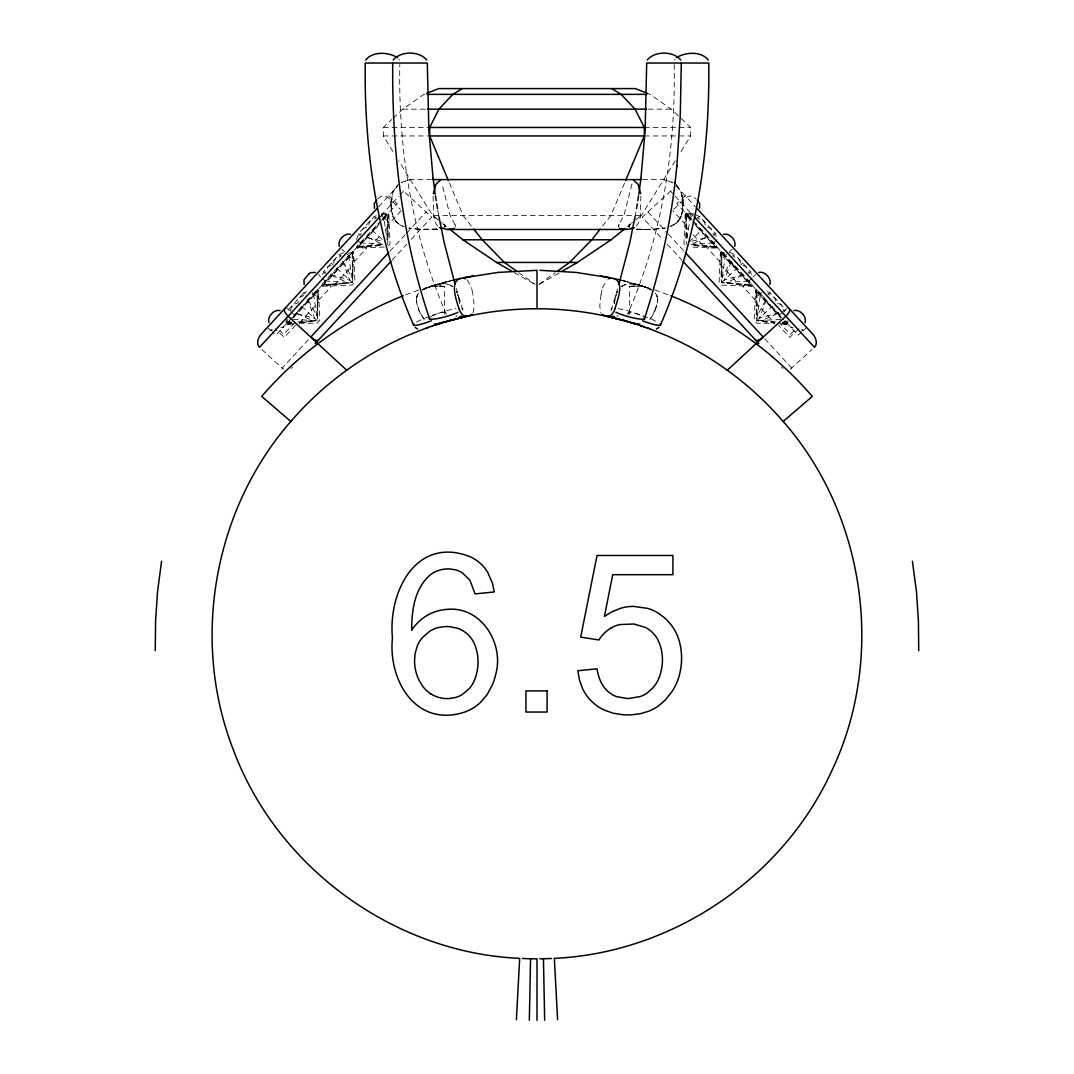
<?xml version="1.0" encoding="UTF-8"?>
<svg xmlns="http://www.w3.org/2000/svg" width="1074" height="1074" viewBox="0 0 1074 1074"><rect width="100%" height="100%" fill="white"/><g stroke="black" fill="none" stroke-linecap="round" stroke-linejoin="round"><path stroke-width="0.75" stroke-dasharray="5 3.75" d="M674.19 64.561C675.828 149.863 661.92 235.824 627.632 314.252M676.445 184.97L681.466 192.702L682.983 204.892A43.927 43.927 0 0 1 682.648 209.967A26.353 26.353 0 0 1 680.876 216.935A16.647 16.647 0 0 1 675.465 223.754L669.76 226.721M391.352 209.967A43.927 43.927 0 0 1 391.03 204.892L392.534 192.702L397.555 184.97M675.761 184.406C686.34 195.106 686.487 219.217 671.062 226.211M293.229 319.34L317.327 320.764L318.293 290.302L317.099 291.591L317.327 320.764L300.076 322.844M353.158 252.041L352.259 253.464L352.487 282.637L322.052 285.778L323.395 284.771L352.487 282.637L353.453 252.162L352.433 251.222L353.668 252.377L354.917 282.1L352.165 285.107L322.415 286.261L321.18 285.12L352.567 251.504M387.647 244.51L388.613 214.035L387.419 215.324L387.15 239.609L384.022 219.002L383.002 218.062L382.076 219.485M391.017 203.792L391.111 200.798A46.706 46.706 0 0 1 391.325 198.301L393.675 189.977L398.239 184.406M299.243 323.261L317.005 323.234L319.77 320.24L318.508 290.504L317.273 289.362L317.998 290.181M388.452 245.745L390.077 243.973L388.828 214.236L387.58 213.095L379.941 214.062M685.937 238.603L686.581 215.324L685.682 213.914L686.353 244.51M721.097 276.743L721.741 253.464L720.842 252.041L721.513 282.637L751.948 285.778L750.605 284.771L721.513 282.637L725.138 257.142L726.158 256.203L752.82 285.12L751.585 286.261L721.835 285.107L719.083 282.1L720.332 252.377L721.567 251.222L720.842 252.041M756.257 314.87L756.901 291.591L756.002 290.181L756.673 320.764L773.924 322.844M293.256 323.824L287.268 324.402L286.02 323.247L286.302 317.099M404.24 226.721C392.238 223.137 389.701 209.094 391.325 198.301M682.983 204.167L681.077 216.33A17.077 15.774 90 0 1 675.465 223.754A17.077 15.774 -90 0 0 681.117 216.344M433.117 196.126L433.654 216.33A17.077 6.538 90 0 0 435.977 223.754L437.803 226.211M685.682 213.914L686.42 213.095L694.059 214.062L686.42 213.095L685.172 214.236L683.923 243.973L685.548 245.745M756.002 290.181L756.727 289.362L755.492 290.504L754.23 320.24L756.995 323.234L774.757 323.261M445.186 226.654L442.998 223.54M780.771 319.34L756.673 320.764L760.285 295.269L761.305 294.33L767.615 301.593L767.024 302.13L765.359 300.774L756.901 291.591L757.922 290.651L761.305 294.33M614.274 303.365L614.878 299.753M614.221 303.835L615.59 296.786M611.025 310.467L617.698 288.436M601.024 294.84L599.762 306.184L600.876 312.762M601.037 294.773L602.339 288.49M635.056 216.693L636.251 210.303M631.002 223.54L628.814 226.654M615.281 298.008L616.194 294.732M287.939 319.072L286.02 323.247M323.65 271.4L324.925 273.736L328.147 266.54L333.155 264.808L334.47 259.666L341.384 255.894L338.954 254.807L323.65 271.4L322.052 275.911M631.968 184.07L623.927 215.404L618.986 224.708M615.603 296.719L616.355 294.236M602.541 287.738L606.77 279.79M417.007 296.317L416.779 297.055L417.638 294.907C414.685 303.177 418.927 311.849 423.599 318.669A13.398 12.378 66.9 0 0 424.217 319.461M731.219 261.694L724.225 280.139L743.168 274.649M766.38 299.834L759.385 318.266L778.328 312.776L767.024 302.13M356.675 239.287L358.81 233.273L374.114 216.68L378.491 214.706M629.136 225.084L629.337 227.594M444.663 227.594L444.864 225.084M655.355 309.607L657.463 302.197A14.11 13.291 -66.6 0 0 657.449 297.82M655.288 309.782L650.401 318.669A13.398 12.378 -66.9 0 1 649.783 319.461M384.358 246.98L357.575 248.134L356.34 246.993L379.525 222.251M616.932 292.705L617.55 291.296M624.518 183.13L610.972 215.404L602.595 226.077M617.013 292.477L617.362 291.685M291.927 323.69L287.04 324.2L289.389 321.059M322.375 283.831L323.395 284.771L352.259 253.464L351.238 252.524L348.419 253.477M357.535 245.691L358.555 246.631L381.807 245.396L357.212 247.651L378.947 224.506L377.927 223.567M674.66 60.09L675.076 59.204M316.078 290.651L317.099 291.591L306.976 302.13L306.385 301.593L307.62 299.834L317.407 289.631M383.002 218.062L387.58 213.095M473.124 312.762L474.252 306.385L473.084 295.444M716.788 247.651L692.193 245.396L715.445 246.631C716.626 248.295 718.734 246.094 716.425 248.134L689.642 246.98M721.741 253.464L730.199 262.633L722.01 277.736L721.741 253.464L722.762 252.524L725.581 253.477M765.359 300.774L757.17 315.863L756.901 291.591M715.19 233.273L713.915 235.595L710.706 228.4L705.685 226.681L704.369 221.539L697.469 217.754L699.886 216.68L715.19 233.273L717.325 239.301M750.35 271.4L749.075 273.736L745.853 266.54L740.845 264.808L739.53 259.666L732.616 255.894L735.046 254.807L750.35 271.4L751.948 275.924M381.565 214.142L386.398 214.384L387.419 215.324L382.666 220.036M675.291 160.778L641.447 215.404L637.647 218.452M681.01 151.555L690.676 135.955L690.676 127.457L671.237 109.159L650.038 94.364L646.36 92.928M292.544 317.783L301.646 306.305L306.976 302.13M293.699 316.387L305.419 303.673M628.881 225.58L629.512 224.708A1.92 1.92 0 0 0 628.894 226.909M650.32 318.763C654.334 315.326 659.302 298.693 657.395 297.834L656.362 294.907L657.207 297.015L656.993 296.317M457.094 315.528L455.859 316.776M636.197 226.211L638.023 223.728A17.077 6.538 -90 0 0 640.359 216.344L640.883 196.126M377.941 199.012C385.754 189.48 394.561 205.241 400.347 209.202M378.558 206.852L397.823 185.95M303.794 292.933L288.503 309.527L289.779 311.863L292.987 304.667L297.995 302.935L299.31 297.807L306.224 294.021L303.794 292.933L309.634 290.316M380.867 215.686L398.951 196.072M400.078 194.837L403.475 191.159M287.268 324.402L289.805 321.636M293.041 318.132L318.508 290.504M322.415 286.261L353.668 252.377M357.575 248.134L377.498 226.52M383.056 220.506L388.828 214.236M295.484 325.301L284.341 337.37L274.998 328.738M401.179 210.652L389.822 222.976L381.632 215.418M299.391 323.086L318.347 302.532M334.39 285.134L353.507 264.392M369.55 246.993L380.854 234.75M385.136 230.105L388.667 226.265M261.881 349.506L282.1 368.154L310.748 337.075M389.889 251.235L405.717 234.065M406.845 232.843L426.069 211.994M392.064 260.217L406.791 244.241M411.329 239.327L431.721 217.203L402.965 190.689M294.92 322.482L283.684 334.323L279.965 330.792M794.035 330.792L790.316 334.323L779.08 322.482M392.99 151.555L383.324 135.955L383.324 127.457L391.835 119.456M393.044 118.301L402.763 109.159L423.962 94.364L427.64 92.928M671.035 190.689L642.279 217.203L662.671 239.327M685.293 195.844L676.821 203.657L781.697 317.407M673.653 209.202C679.439 205.241 688.246 189.48 696.059 199.012M685.991 214.088L686.286 213.364M686.286 214.572L686.877 214.021L696.059 217.27M691.924 219.485L690.998 218.062L689.978 219.002L686.85 239.609L686.581 215.324L687.602 214.384L692.435 214.142M686.581 215.324L687.467 215.834L687.602 214.384M687.467 215.834L688.77 216.21L688.058 215.297M691.334 220.036L689.159 217.686L690.998 218.062M692.368 215.418L684.178 222.976L672.821 210.652M696.073 223.567L695.053 224.506L715.445 246.631L716.465 245.691L694.475 222.251M689.065 241.999L702.034 230.037M715.445 246.631L691.28 244.402L708.008 236.522M713.082 242.012L712.062 242.966L691.28 244.402M717.002 239.784L707.632 248.416L719.338 261.116L732.199 249.235M716.183 246.993L716.465 245.691M716.64 247.329L717.378 247.101M721.151 252.229L721.433 251.504M721.446 252.699L722.762 252.524L726.158 256.203M730.199 262.633L731.864 264.003L732.455 263.452M731.864 264.003L733.878 265.13M751.625 283.831L750.605 284.771L736.173 269.118L734.871 267.265L735.462 266.714M721.513 282.637L737.194 268.178M740.845 264.808L742.698 263.103M748.242 280.153L747.222 281.093L726.44 282.529L742.147 275.588M752.149 277.924L742.792 286.557L754.498 299.243L763.856 290.611M753.33 276.837L755.666 274.689M756.297 290.356L756.593 289.631M756.606 290.826L757.922 290.651M781.456 317.783L771.333 307.245L770.031 305.392L770.622 304.841M756.673 320.764L772.354 306.305M778.905 315.031L779.496 314.481L778.328 312.776M779.496 315.031L783.134 311.675M784.342 310.561L787.98 307.218M780.301 316.387L779.496 314.481M782.073 323.69L786.96 324.2L785.322 321.985L785.926 321.435L787.98 323.247L787.712 317.099M782.449 322.724L785.765 322.898L786.786 321.958L786.061 319.072M780.744 323.824L786.732 324.402L787.98 323.247M799.002 328.738L789.645 337.37L778.516 325.301M801.754 331.879L798.116 335.222L782.785 318.589M802.963 330.752L806.601 327.409M790.276 369.174L812.119 349.506M291.551 322.724L288.235 322.898L287.214 321.958L288.933 320.656M786.074 322.146L785.309 322.844A32.153 25.078 -43.5 0 1 783.617 322.16M786.249 322.348L785.483 323.046A33.093 25.816 -43.5 0 1 783.376 322.213M791.847 368.194L763.252 337.075M627.525 226.587L630.062 224.547M631.754 222.962L632.492 222.385M635.472 220.063L641.447 215.404L432.553 215.404L398.709 160.778M621.591 286.369L626.558 284.167L632.989 283.805M539.041 284.234L555.352 272.608M621.309 286.583L624.249 284.905A17.721 16.741 -78.1 0 1 628.948 283.791L634.667 284.033M422.887 289.725L425.465 288.315M290.987 368.395L292.652 367.415M432.929 285.536L422.525 289.953L430.285 286.382M539.524 284.234L562.279 271.158M425.613 288.248L450.382 280.824M338.954 254.807L344.794 252.189M770.206 292.933L767.776 294.021L774.69 297.807L776.005 302.935L781.013 304.667L784.221 311.863L785.497 309.527L770.206 292.933L764.366 290.316M777.308 313.729L761.587 320.67L776.099 322.012M422.525 289.953C431.01 286.1 443.2 280.22 452.409 286.369M289.98 321.703L289.04 321.811M290.061 321.784L289.121 321.824M405.596 294.853L419.249 289.913M377.941 217.27L386.398 214.384M430.379 286.342L431.761 285.885M433.238 285.442L435.547 284.811M433.627 285.335L436.876 284.503M270.688 330.148L272.286 329.705M270.661 330.416L272.232 329.973M692.059 241.247L706.987 237.461M435.668 284.785L438.944 284.1M280.932 327.718L283.643 326.805M410.362 179.6L401.448 182.392L410.362 179.6L431.345 179.6M282.529 327.328L283.335 327.14M448.033 281.401L451.04 280.703M439.333 284.033L442.622 283.697M784.732 322.025L785.671 321.717M629.377 314.051L629.377 286.583L641.728 286.543A83.262 83.262 0 0 1 651.502 288.919A80.966 80.966 0 0 0 640.909 286.342M439.696 283.966L440.89 283.818M784.96 321.811L784.02 321.703M784.879 321.824L783.939 321.784M437.83 229.487L416.484 229.098L408.778 228.01L421.169 229.38L437.454 229.044M358.555 246.631L382.72 244.402L365.992 236.522M629.377 286.583L635.983 285.979A28.313 28.313 0 0 0 629.377 286.57A29.589 29.589 0 0 1 637.62 286.073M288.235 322.898L291.457 322.603M297.901 322.012L312.413 320.67L295.672 312.776M444.623 314.051L444.623 286.583L432.272 286.543A83.262 83.262 0 0 0 422.498 288.919A80.966 80.966 0 0 1 433.091 286.342M436.984 229.084L426.485 229.487M323.395 284.771L346.647 283.523M299.861 322.281L311.487 321.663M442.461 283.711L445.066 283.778A17.721 16.741 78.1 0 1 449.778 284.878L452.691 286.583M402.763 109.159L425.787 109.159M648.213 109.159L671.237 109.159M383.324 127.457L429.681 127.457M644.319 127.457L677.439 127.457M679.09 127.457L690.676 127.457M383.324 135.955L429.681 135.955M644.319 135.955L677.439 135.955M679.09 135.955L690.676 135.955M642.655 179.6L663.638 179.6L672.552 182.392L663.638 179.6M636.17 229.487L655.247 229.259L665.222 228.01L647.515 229.487L636.546 229.044M647.166 229.487L637.016 229.084M727.353 283.523L750.605 284.771M762.513 321.663L774.139 322.281M382.72 244.402L361.938 242.966L360.918 242.012M444.623 286.583L438.017 285.979A28.313 28.313 0 0 1 444.623 286.57A29.589 29.589 0 0 0 436.38 286.073M782.543 322.603L785.765 322.898M633.244 283.831L636.694 284.409M289.268 322.025L288.329 321.717M632.895 283.791L634.304 283.966M635.056 284.1L638.332 284.785M636.801 284.435L639.715 285.147M622.96 280.703L625.967 281.401M790.357 326.805L793.068 327.718M623.618 280.824L643.715 286.382M790.665 327.14L791.471 327.328M638.453 284.811L640.695 285.416M367.013 237.461L381.941 241.247M330.832 274.649L349.775 280.139L342.781 261.694M296.692 313.729L314.615 318.266L307.62 299.834M626.666 281.549L645.112 286.879M801.714 329.705L803.312 330.148M801.768 329.973L803.339 330.416M641.071 285.536L651.475 289.953L646.655 287.483M654.751 289.913L668.404 294.853M643.809 286.409L646.494 287.416M645.192 286.906L651.113 289.725M283.724 369.174L282.153 368.194M641.809 285.751L651.475 289.953M331.853 275.588L347.56 282.529L326.778 281.093L325.758 280.153M374.114 216.68L376.531 217.754L369.631 221.539L368.315 226.681L363.294 228.4L360.085 235.595L358.81 233.273M695.509 214.706L699.886 216.68M729.206 252.189L735.046 254.807M391.017 204.167L392.923 216.33A17.077 15.774 -90 0 0 398.535 223.754L402.938 226.211M514.258 272.608L535.738 284.959M781.348 367.415L783.013 368.395M518.648 272.608L534.959 284.234M438.528 220.063L432.553 215.404L436.353 218.452M441.508 222.385L442.246 222.962M443.938 224.547L446.475 226.587M467.257 279.817L471.459 287.738M618.141 316.776L616.906 315.528M287.926 322.146L288.691 322.844A32.153 25.078 43.5 0 0 290.383 322.16M287.751 322.348L288.517 323.046A33.093 25.816 43.5 0 0 290.624 322.213M785.067 320.656L785.926 321.435M388.707 195.844L397.179 203.657L275.884 335.222L272.246 331.879M371.966 230.037L384.935 241.999M356.998 239.784L366.368 248.416L354.662 261.116L341.8 249.235M347.842 256.203L348.862 257.142L351.99 277.736L343.801 262.633M331.302 263.103L333.155 264.808M336.806 268.178L352.487 282.637M318.334 274.689L320.67 276.837M321.851 277.924L331.208 286.557L319.502 299.243L310.144 290.611M312.695 294.33L313.715 295.269L316.83 315.863L308.641 300.774M301.646 306.305L317.327 320.764M286.02 307.218L289.658 310.561M290.866 311.675L294.504 315.031M267.399 327.409L271.037 330.752M688.77 216.21L689.75 217.136M676.177 185.95L695.442 206.852M670.525 191.159L673.922 194.837M675.049 196.072L693.133 215.686M685.172 214.236L690.944 220.506M696.502 226.52L716.425 248.134M720.332 252.377L751.585 286.261M755.492 290.504L780.959 318.132M784.195 321.636L786.732 324.402M685.333 226.265L688.864 230.105M693.146 234.75L704.45 246.993M720.493 264.392L739.61 285.134M755.653 302.532L774.609 323.086M647.931 211.994L667.155 232.843M668.283 234.065L684.111 251.235M667.209 244.241L681.936 260.217M768.581 303.673L770.031 305.392M733.435 265.547L734.871 267.265M688.327 216.626L689.159 217.686M471.405 226.077L463.028 215.404L449.482 183.13M784.611 321.059L785.322 321.985M423.68 318.763L418.967 310.386L416.537 302.197A14.11 13.291 66.6 0 1 416.551 297.82M455.014 224.708L450.073 215.404L442.032 184.07M398.924 59.204L399.34 60.09M456.45 291.296L457.068 292.705M456.638 291.685L456.987 292.477M457.806 294.732L458.397 296.719M457.645 294.236L458.719 298.008M446.368 314.252C412.08 235.824 398.172 149.863 399.81 64.561M456.302 288.436L462.975 310.467M458.41 296.786L459.726 303.365M471.661 288.49L472.775 293.685M682.178 195.267L682.675 198.247M459.122 299.753L459.779 303.835M437.749 210.303L438.944 216.693M472.829 293.967L473.043 295.229M387.419 215.324L388.063 238.603M352.259 253.464L352.903 276.743M317.099 291.591L317.743 314.87M682.983 203.04L682.889 200.798A46.706 46.706 0 0 0 682.675 198.301M461.498 308.238A17.533 2.739 -16.1 0 1 462.182 310.01M430.419 317.031A17.533 2.739 -16.1 0 1 455.94 308.627M416.605 322.16A17.399 2.417 -20.7 0 1 437.615 313.662A17.399 2.417 -20.7 0 1 444.851 314.199M629.149 314.199A17.399 2.417 20.7 0 1 636.385 313.662A17.399 2.417 20.7 0 1 657.395 322.16M611.818 310.01A17.533 2.739 16.1 0 1 612.502 308.238M618.06 308.627A17.533 2.739 16.1 0 1 643.581 317.031M655.127 293.054A14.19 13.385 -66.4 0 1 657.221 296.249M416.779 296.249A14.19 13.385 66.4 0 1 418.887 293.054M398.535 223.754A17.077 15.774 90 0 1 392.883 216.344M628.881 226.909A1.933 1.786 -90 0 1 629.458 224.627M455.04 224.627A1.933 0.738 -90 0 1 455.269 226.909M444.542 224.627A1.933 1.786 -90 0 1 445.119 226.909M416.605 297.78L416.779 297.055L416.618 297.726M446.609 281.737L435.776 284.691L451.456 280.596L446.609 281.737M627.391 281.737L622.544 280.596L627.391 281.737M618.96 224.627A1.933 0.738 90 0 0 618.731 226.909A1.933 0.738 -90 0 1 618.96 224.627"/><path stroke-width="1.5" d="M437.722 323.717L444.623 321.717L444.059 322.267M681.278 63.03L680.298 114.891L676.848 166.228M155.274 650.656L155.582 620.718L157.529 591.761L161.583 561.205M529.334 1020.233L530.556 958.787L522.394 958.491M516.393 1019.75L519.668 958.357C393.876 952.88 276.662 867.322 233.112 749.182C190.595 639.809 213.86 508.821 291.43 420.766M644.373 318.911C658.845 274.716 669.464 229.218 675.009 183.023L675.076 182.499M640.869 178.888L645.112 130.504L646.709 63.03L708.759 63.03C710.008 152.441 696.368 242.711 660.443 325.046M675.009 183.023L676.902 165.799M433.359 193.696L435.856 184.406L440.877 179.6M638.815 194.152L640.923 178.365M636.506 208.678L637.271 203.845M637.795 200.61L638.56 195.763M635.056 216.693L629.74 242.899L619 284.113M699.523 208.262L699.724 203.604L697.321 200.395M734.683 246.389C736.764 240.442 729.649 232.722 723.54 234.307M769.843 284.529C771.924 278.569 764.795 270.849 758.7 272.447M805.003 322.656C807.071 316.709 799.955 308.99 793.861 310.574M615.214 308.023C617.402 299.485 624.236 284.462 615.174 278.972M625.565 180.647L644.319 135.955L644.319 127.457L635.07 109.159L621.175 94.364L611.724 88.592M365.697 60.09C372.651 50.921 388.546 52.035 397.608 57.674M393.178 60.09C400.562 50.787 419.451 50.787 426.821 60.09M647.179 60.09C654.549 50.787 673.438 50.787 680.822 60.09M448.435 180.647L429.681 135.955L429.681 127.457L438.93 109.159L452.825 94.364L462.276 88.592M600.191 229.124L591.814 239.784L569.623 262.432L557.393 271.158M308.694 274.125L310.641 272.621L315.3 272.447M308.869 273.937L303.969 279.858L304.157 284.529M376.679 200.395L374.276 203.604L374.477 208.262M377.43 208.074L261.6 333.705C258.364 337.115 255.746 343.385 259.505 347.318L379.726 216.908M310.748 337.075L388.761 252.457M315.138 343.653L390.923 261.452M472.09 314.212L470.936 315.125M459.954 317.313L458.598 318.132M461.162 316.159L459.873 317.38L461.041 316.32M727.326 370.194L785.846 316.239A8.001 2.886 -42.7 0 0 789.35 308.99M783.201 421.464L812.28 396.387A363.415 363.415 0 0 0 772.152 356.675M658.886 327.382L656.402 329.087M562.279 271.158L577.436 262.432L611.079 239.784L624.356 229.124M676.392 57.674C685.454 52.035 701.349 50.921 708.303 60.09M634.452 227.621L628.652 229.38L620.45 228.601A56.573 21.641 -90 0 1 619.617 228.252M470.774 315.206L449.482 320.696M451.617 319.528L449.442 320.495M608.354 278.703L610.287 278.166M403.206 295.793C366.368 310.359 331.933 331.02 301.74 356.675A363.415 363.415 0 0 0 261.72 396.387L290.799 421.464M426.714 93.29L438.662 88.592L635.338 88.592L647.286 93.29M609.468 315.877L606.192 316.159M448.999 320.67L446.005 321.717L464.465 316.911M608.864 278.475L609.67 278.247M425.479 328.416L408.16 335.316A325.046 325.046 0 0 0 290.812 421.478M425.935 328.255L428.378 327.382M427.197 327.798L432.312 326.013M447.214 321.314L448.677 320.925M432.419 325.972L433.977 325.449M447.053 321.368L446.22 321.65M434.097 325.409L437.011 324.455M434.339 325.328L435.077 325.086M435.856 324.831L436.688 324.563M436.782 324.523L437.561 324.281M437.319 324.348L439.924 323.529M437.923 324.16L441.253 323.113M439.816 323.556L441.092 323.167M445.791 321.784L444.784 322.052M441.092 323.167L441.911 322.885M441.589 323.005L443.669 322.415M448.945 320.844L449.63 320.656M450.556 320.388L451.55 320.119M451.134 320.24L452.516 319.864M453.51 319.596L454.248 319.394M454.007 319.461L454.933 319.22M454.638 319.3L455.322 319.126M455.175 319.153L455.913 318.965M456.182 318.897L456.638 318.777M452.584 280.327L461.135 278.327M455.47 319.112L469.096 315.89M460.733 278.408C449.711 281.012 455.779 298.934 458.826 308.144M468.492 316.038C513.479 306.332 560.521 306.332 605.508 316.038M463.471 277.83L497.987 272.42L537 270.312L537 308.574M463.78 277.763L473.178 275.964M467.848 316.159L464.586 315.904M461.565 278.26L463.055 278.139M436.93 323.824L435.319 323.945A19.09 17.587 66.6 0 1 434.326 323.959M551.606 958.491L539.819 958.814M427.17 94.364L646.83 94.364M427.425 109.159L646.575 109.159M429.681 127.457L644.319 127.457M429.681 135.955L644.319 135.955M433.252 179.6L640.748 179.6M439.548 227.621L447.549 229.487L626.451 229.487M449.644 229.124L462.921 239.784L611.079 239.784M462.921 239.784L496.564 262.432L577.436 262.432M447.549 229.487L453.55 228.601A56.573 21.641 -90 0 0 454.383 228.252M610.945 278.139L612.435 278.26M530.556 958.76L537 958.827L537 1020.3M539.994 270.326L576.013 272.42L610.529 277.83M463.713 278.166L465.646 278.703M637.07 323.824L638.681 323.945A19.09 17.587 -66.6 0 0 639.674 323.959M636.278 323.717L630.908 322.576M350.46 234.307C344.351 232.722 337.236 240.442 339.317 246.389M280.139 310.574C274.045 308.99 266.929 316.709 268.997 322.656M612.892 278.327L615.026 278.918M600.822 275.964L610.22 277.763M464.33 278.247L465.069 278.448M613.966 278.569L621.416 280.327M603.226 315.206L618.181 318.991M605.817 316.092L617.953 318.938M604.904 315.89L624.37 320.656M632.089 322.885L633.996 323.502M616.825 318.642L617.644 318.857M618.517 319.085L620.463 319.596M609.535 316.911L627.78 321.65M620.235 319.528L621.027 319.743M621.859 319.958L622.866 320.24M622.45 320.119L623.444 320.388M630.774 322.536L630.196 322.375M630.545 322.469L629.646 322.213M630.465 322.455L632.411 323.005M624.92 320.804L627.122 321.421L626.129 321.153M625.001 320.67L626.424 321.233M626.921 321.381L627.713 321.609M627.364 321.502L629.941 322.267M632.747 323.113L633.579 323.368M633.472 323.341L634.385 323.623M633.861 323.462L636.479 324.281M634.412 323.636L635.526 323.986M636.184 324.187L637.553 324.63M637.849 324.724L641.003 325.771M639.903 325.409L640.668 325.664M640.856 325.731L641.581 325.972M641.393 325.905L642.588 326.321M641.796 326.053L644.521 326.993M643.38 326.59L644.145 326.858M644.467 326.966L648.266 328.322M646.964 327.852L647.649 328.107M648.521 328.416L648.065 328.255M648.683 328.483L650.226 329.047M650.079 328.993L665.84 335.316A325.046 325.046 0 0 1 783.147 421.478M670.794 295.793C707.632 310.359 742.067 331.02 772.26 356.675M624.558 320.495L622.383 319.528M633.123 179.6L638.144 184.406L640.641 193.696M417.598 329.087L415.114 327.382M496.564 262.432L511.721 271.158M612.838 316.159L615.402 318.132L612.959 316.32M603.064 315.125L601.91 314.212M614.046 317.313L615.415 318.159M516.607 271.158L504.377 262.432L482.186 239.784L473.809 229.124M346.674 370.194L288.154 316.239A8.001 2.886 42.7 0 1 284.65 308.99M696.57 208.074L812.4 333.705C815.851 337.088 818.052 343.868 814.495 347.318L694.274 216.908M685.239 252.457L763.252 337.075M683.077 261.452L758.862 343.653M782.57 420.766C865.993 515.064 885.862 658.818 831.115 772.206C781.953 878.76 671.559 953.014 554.332 958.357L557.607 1019.75M413.557 325.046C377.632 242.711 363.992 152.441 365.241 63.03L427.291 63.03L428.888 130.504L433.131 178.888M429.627 318.911C401.676 236.71 391.929 149.541 392.722 63.03M455 284.113L444.26 242.899L438.944 216.693M435.44 195.763L436.205 200.61M436.729 203.845L437.494 208.678M433.077 178.365L435.185 194.152M912.417 561.205L916.471 591.761L918.418 620.718L918.726 650.656M543.444 958.787L544.666 1020.233M644.789 318.253A17.533 2.739 16.1 0 1 634.815 318.226A17.533 2.739 16.1 0 1 615.872 312.306M660.067 324.039A17.399 2.417 20.7 0 1 642.521 320.764M431.479 320.764A17.399 2.417 -20.7 0 1 413.933 324.039M458.128 312.306A17.533 2.739 -16.1 0 1 439.185 318.226A17.533 2.739 -16.1 0 1 429.211 318.253M615.295 308.332A13.425 5.142 -76.1 0 1 609.508 315.971M464.492 315.971A13.425 5.142 76.1 0 1 458.705 308.332M318.481 340.176A7.545 3.034 42.7 0 1 310.775 337.048M763.225 337.048A7.545 3.034 -42.7 0 1 755.519 340.176M610.744 628.223A35.039 35.039 0 0 0 598.916 639.97L580.698 637.11L597.037 555.473L672.915 555.473L672.915 574.684L612.73 574.684L604.434 616.395L611.455 612.005L620.49 608.3A45.618 45.618 0 0 1 633.579 606.38L647.837 608.421A43.698 43.698 0 0 1 658.362 613.227L664.094 617.469A52.344 52.344 0 0 1 669.344 622.705L670.928 624.612A47.551 47.551 0 0 1 677.157 635.123C682.809 648.709 682.836 664.336 678.459 678.285A56.251 56.251 0 0 1 672.082 691.508L665.236 700.087L658.698 705.766A46.303 46.303 0 0 1 648.763 711.203L640.413 713.713L631.297 714.841A70.454 70.454 0 0 1 622.866 714.734L613.173 713.217L604.474 710.196A44.853 44.853 0 0 1 593.237 702.826A46.8 46.8 0 0 1 590.042 699.671A44.558 44.558 0 0 1 582.632 688.756L579.504 680.231L577.825 670.74L597.037 668.82C598.352 677.452 601.641 686.34 608.582 692.018A27.588 27.588 0 0 0 616.798 696.717L628.142 698.583L640.279 696.556A30.126 30.126 0 0 0 647.649 692.609L652.777 687.951A34.489 34.489 0 0 0 657.825 680.621C663.92 667.625 664.229 651.327 657.234 638.614A30.394 30.394 0 0 0 652.093 632.17A28.716 28.716 0 0 0 645.461 627.444L633.888 624.007L619.886 624.544A30.072 30.072 0 0 0 610.73 628.196M430.741 693.844A31.079 31.079 0 0 0 448.999 698.556L455.094 697.617A26.729 26.729 0 0 0 461.981 694.717L469.163 688.689A31.24 31.24 0 0 0 472.99 683.292C479.568 670.418 479.85 653.959 473.057 641.124A29.575 29.575 0 0 0 470.318 637.177A30.408 30.408 0 0 0 467.015 633.767L465.834 632.774A27.669 27.669 0 0 0 457.846 628.357L450.033 626.692A38.852 38.852 0 0 0 444.958 626.585L438.648 627.471A29.79 29.79 0 0 0 430.11 631.002L422.753 637.177A30.703 30.703 0 0 0 417.491 645.34L415.114 653.408L414.537 660.685A44.652 44.652 0 0 0 418.873 679.855L422.579 686.098A30.502 30.502 0 0 0 430.768 693.817M633.029 228.601A56.573 52.264 -90 0 1 631.042 228.252M442.958 228.252A56.573 52.264 -90 0 1 440.971 228.601M411.704 627.364L411.651 630.29C417.424 621.269 426.351 614.315 436.648 611.281A45.873 45.873 0 0 1 447.455 609.347C481.662 606.152 504.78 644.373 495.53 675.09A59.58 59.58 0 0 1 492.214 685.212L487.18 694.489L480.776 702.141A44.41 44.41 0 0 1 473.016 708.102A45.766 45.766 0 0 1 464.156 712.25C416.175 727.622 387.996 680.768 392.44 637.822C387.983 591.546 416.39 535.671 470.036 556.681A39.886 39.886 0 0 1 479.944 563.058A39.751 39.751 0 0 1 487.556 572.039L492.469 583.249L494.255 591.975L475.044 593.895L469.915 580.228L462.357 572.858A24.997 24.997 0 0 0 455.027 569.73L449.563 568.952A32.408 32.408 0 0 0 445.817 569.005A29.387 29.387 0 0 0 431.238 574.08C415.45 586.699 411.892 608.314 411.704 627.364M547.082 690.904L525.951 690.904L525.951 712.035L547.082 712.035L547.082 690.904"/></g></svg>
